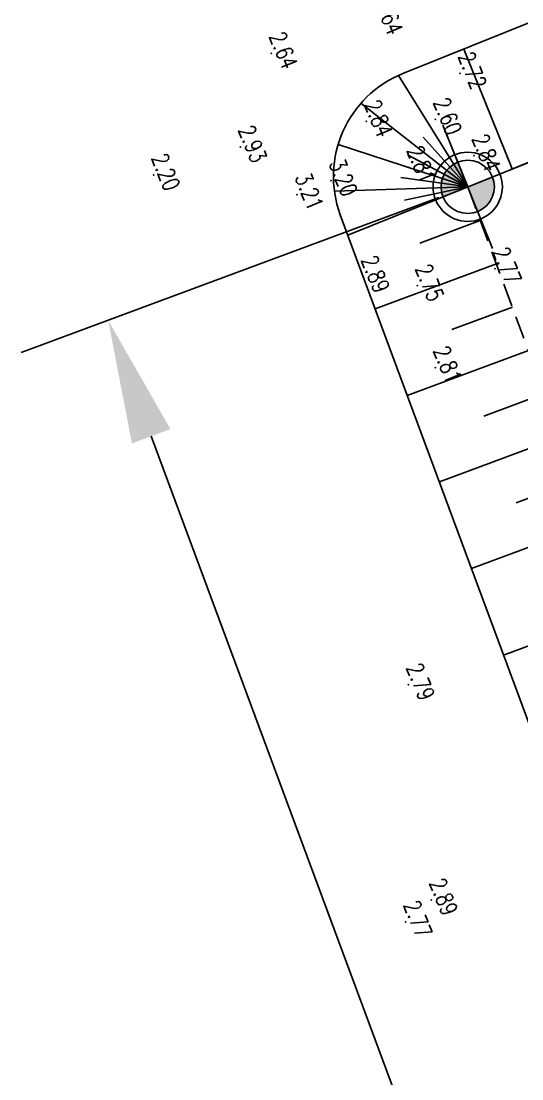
# Model space of a CAD drawing. Header units: millimetres. Extents: x 405522 to 410309, y 2303080 to 2310223.
# Drawn here: x 406694.3 to 406748.5, y 2306890.9 to 2307005.5 of the extents above; entities that cross this region are included whole.
import ezdxf
from ezdxf.enums import TextEntityAlignment as Align
from ezdxf.xclip import XClip

# ---------------------------------------------------------------- set-up
doc = ezdxf.new("R2010")
doc.units = ezdxf.units.MM
doc.header["$LTSCALE"] = 10
doc.header["$MEASUREMENT"] = 0
doc.header["$XCLIPFRAME"] = 0
doc.linetypes.add('HIDDEN', pattern=[0.375, 0.25, -0.125])
doc.layers.get('0').update_dxf_attribs({"linetype": 'CONTINUOUS'})
doc.layers.get('Defpoints').update_dxf_attribs({"linetype": 'CONTINUOUS'})
for name, color, linetype in [('caodo', 7, 'CONTINUOUS'), ('DIM', 4, 'CONTINUOUS'), ('DLINE', 4, 'CONTINUOUS'), ('Main', 3, 'CONTINUOUS'), ('mois', 3, 'CONTINUOUS'), ('Other', 9, 'CONTINUOUS')]:
    doc.layers.add(name, color=color, linetype=linetype)
doc.styles.add('Dien', font='simplex.shx', dxfattribs={"width": 0.75})
doc.styles.add('txt', font='romans.shx', dxfattribs={"height": 0.2})
doc.dimstyles.new('D6.7', dxfattribs={"dimscale": 6.7, "dimtxt": 1.5, "dimasz": 2, "dimexe": 1.5, "dimexo": 0.5, "dimgap": 1, "dimtad": 1, "dimdec": 0, "dimdsep": 46, "dimtxsty": 'Dien', "dimcen": 1, "dimclrd": 256, "dimclre": 256, "dimclrt": 7, "dimaunit": 1, "dimadec": 3, "dimazin": 0, "dimtfac": 1, "dimtdec": 0, "dimtmove": 1, "dimatfit": 0, "dimfxl": 1, "dimtolj": 1, "dimtzin": 0, "dimlwe": -1, "dimarcsym": 0})

# ---------------------------------------------------------------- blocks, each defined once
blk = doc.blocks.new('A$C2EB2327C')
h = blk.add_hatch(color=256)
h.paths.add_polyline_path([(0, 3.85), (0, 0), (3.85, 0, 0.414214)])
h.paths.add_polyline_path([(0, 0), (-3.85, 0, 0.414214), (0, -3.85)])
for p, q in [((0, 9.61), (0, -9.61)), ((9.61, 0), (-9.61, 0))]:
    blk.add_line(p, q)
for radius in [5, 3.85]:
    blk.add_circle((0, 0), radius)
blk = doc.blocks.new('*D26')
at = {"layer": 'Defpoints', "color": 0, "linetype": 'Continuous'}
for p in [(406742.66, 2306987.54), (407088.98, 2306054.36), (407050.04, 2306039.91)]:
    blk.add_point(p, dxfattribs=at)
at = {"layer": 'DIM'}
for p, q in [((406739.52, 2306986.38), (406694.3, 2306969.59)), ((407085.84, 2306053.2), (407040.61, 2306036.41))]:
    blk.add_line(p, q, dxfattribs=at)
at = {"layer": 'DIM', "linetype": 'Continuous', "lineweight": -2}
blk.add_line((406708.38, 2306960.53), (407045.37, 2306052.47), dxfattribs=at)
at = {"layer": 'DIM', "linetype": 'Continuous'}
for points in [[(406710.47, 2306961.3), (406706.29, 2306959.75), (406703.72, 2306973.09)], [(407047.47, 2306053.25), (407043.28, 2306051.7), (407050.04, 2306039.91)]]:
    blk.add_solid(points, dxfattribs=at)
at = {"layer": 'DIM', "color": 7, "linetype": 'Continuous', "insert": (406887.87, 2306510.58), "char_height": 10.05, "attachment_point": 5, "rotation": 290.3607, "style": 'Dien'}
blk.add_mtext('\\A1;995', dxfattribs=at)
blk = doc.blocks.new('20')
at = {"layer": 'caodo', "color": 8, "linetype": 'Continuous'}
for p in [(-886.18, -306.5, 0.32), (-865.72, -308.67, 0.4), (-875.88, -313.87, 0.52), (-868.4, -313.64, 0.28), (-889.52, -316.63, 0.61), (-864.21, -317.58, 0.52), (-871.27, -318.84, 0.49), (-898.93, -319.68, -0.12), (-879.7, -320.28, 0.88), (-883.39, -321.78, 0.89), (-861.95, -329.82, 0.45), (-876.22, -330.73, 0.57), (-870.35, -331.66, 0.43), (-868.41, -340.53, 0.49), (-871.33, -374.88, 0.47), (-868.84, -398.18, 0.57), (-871.63, -400.59, 0.45)]:
    blk.add_point(p, dxfattribs=at)
at = {"layer": 'caodo', "color": 8, "linetype": 'Continuous', "style": 'txt', "width": 0.75}
for s, p in [('2.64', (-874.26, -302.79, 0.32)), ('2.64', (-885.68, -306.5, 0.32)), ('2.72', (-865.22, -308.67, 0.4)), ('2.60', (-867.9, -313.64, 0.28)), ('2.84', (-875.38, -313.87, 0.52)), ('2.93', (-889.02, -316.63, 0.61)), ('2.84', (-863.71, -317.58, 0.52)), ('2.81', (-870.77, -318.84, 0.49)), ('2.20', (-898.43, -319.68, -0.12)), ('3.20', (-879.2, -320.28, 0.88)), ('3.21', (-882.89, -321.78, 0.89)), ('2.77', (-861.45, -329.82, 0.45)), ('2.89', (-875.72, -330.73, 0.57)), ('2.75', (-869.85, -331.66, 0.43)), ('2.81', (-867.91, -340.53, 0.49)), ('2.79', (-870.83, -374.88, 0.47)), ('2.89', (-868.34, -398.18, 0.57)), ('2.77', (-871.13, -400.59, 0.45))]:
    blk.add_text(s, height=1.8, rotation=292, dxfattribs=at).set_placement(p, align=Align.CENTER)

msp = doc.modelspace()

# ---------------------------------------------------------------- linework, layer by layer
at = {"layer": 'Main', "flags": 128}
msp.add_lwpolyline([(407018.91, 2306710.71), (406883.8, 2307046.49, 0.414213), (406868.19, 2307053.14), (406735.63, 2306999.8, 0.40627), (406728.86, 2306984.5), (406983.02, 2306299.64)], format="xyb", dxfattribs=at)
at = {"layer": 'mois', "color": 6, "linetype": 'HIDDEN'}
msp.add_lwpolyline([(406742.66, 2306987.54), (407088.98, 2306054.36), (408088.11, 2306456.46), (407716.71, 2307379.48)], close=True, dxfattribs=at)
at = {"layer": 'Other', "color": 8}
for q in [(406735.15, 2306999.6), (406731.1, 2306996.6), (406740.05, 2306994.04), (406737.82, 2306992.93), (406728.62, 2306992.13), (406736.14, 2306991.02), (406735.4, 2306988.57), (406728.22, 2306987.06), (406729.67, 2306982.32), (406735.81, 2306986.1)]:
    msp.add_line((406742.66, 2306987.54), q, dxfattribs=at)
at = {"layer": 'Other', "color": 8, "flags": 128}
for points in [[(406742.24, 2307002.46), (406747.47, 2306989.48)], [(406737.46, 2306981.45), (406744.02, 2306983.89)], [(406732.63, 2306974.33), (406745.76, 2306979.2)], [(406740.94, 2306972.08), (406747.5, 2306974.51)], [(406736.11, 2306964.95), (406749.24, 2306969.82)], [(406744.41, 2306962.7), (406750.98, 2306965.14)], [(406739.59, 2306955.58), (406752.72, 2306960.45)], [(406747.89, 2306953.32), (406754.46, 2306955.76)], [(406743.07, 2306946.2), (406756.2, 2306951.07)], [(406746.55, 2306936.83), (406759.68, 2306941.7)]]:
    msp.add_lwpolyline(points, dxfattribs=at)

# ---------------------------------------------------------------- block references
at = {"layer": 'caodo', "linetype": 'Continuous'}
ref = msp.add_blockref('20', (407607.56, 2307308.49, 2.32), dxfattribs=at)
XClip(ref).set_block_clipping_path([(-1349.6056714252, -661.9058657554), (-160.2432635269, -789.0626177704), (-158.37, -682.7400000002), (-152.5537012776, -565.1435954412), (-154.4567852021, -515.7710593813), (-164.5656294519, -479.7079773764), (-169.8483049072, -457.4688106682), (-166.8279659872, -442.0162156662), (-126.7827336918, -389.4443280851), (-106.0518872158, -361.8542004311), (-63.7794437606, -462.4105278351), (-33.4664476524, -538.7088304474), (-26.8309580461, -536.6440252331), (-14.1947287806, -530.290072049), (2.8735610212, -522.7809317391), (21.7790860042, -516.4300709004), (33.4963699727, -516.3916891841), (41.8323397201, -526.5245847343), (49.3870018656, -538.8965703272), (57.5814736318, -547.8425059784), (240.790552864, -478.5933098081), (312.7168333768, -453.5233669193), (469.9752955258, -835.1642690971), (381.01757411, -875.9365015272), (340.0535600581, -891.0018749475), (281.9833174138, -920.0360526661), (270.299792853, -925.8934261841), (259.6497187838, -926.485182072), (238.1363249943, -935.8876169724), (231.3903178959, -941.3565830942), (234.2801903864, -952.6351198461), (233.349513785, -963.7375780144), (228.571532146, -974.9643217223), (217.3702047821, -983.9257580563), (203.9138266848, -988.0474594873), (188.6712767056, -983.9718116582), (177.3884057824, -980.8930276111), (171.5204358988, -984.3872820092), (-73.6457281185, -1086.5773775354), (-160.7232604475, -789.403599048), (-175.8663177838, -787.8968891632), (-1242.6150691518, -731.5018647434), (-1048.644501777, -1275.3187000523), (-581.3011768161, -1893.663355621), (45.2581508098, -1711.1176481554), (672.5305126871, -1468.6534206932), (1174.4624007965, -665.2848953921), (720.1397881705, 463.7992460099), (-44.8650585066, 588.3045099438), (-757.8349164568, 52.9536143756)])
at = {"layer": 'DLINE', "xscale": 0.749999999797801, "yscale": 0.75, "zscale": 0.75, "rotation": 291.9189439017133}
msp.add_blockref('A$C2EB2327C', (406742.66, 2306987.54), dxfattribs=at)

# ---------------------------------------------------------------- dimensions: what is measured, and where the dimension line sits
at = {"layer": 'DIM', "linetype": 'Continuous'}
dim = msp.add_linear_dim(base=(407050.04, 2306039.91), p1=(406742.66, 2306987.54), p2=(407088.98, 2306054.36), angle=290.3607, dimstyle='D6.7', dxfattribs=at)
dim.commit()
dim.dimension.update_dxf_attribs({"geometry": '*D26', "text_midpoint": (406887.87, 2306510.58)})

doc.saveas('drawing.dxf')
